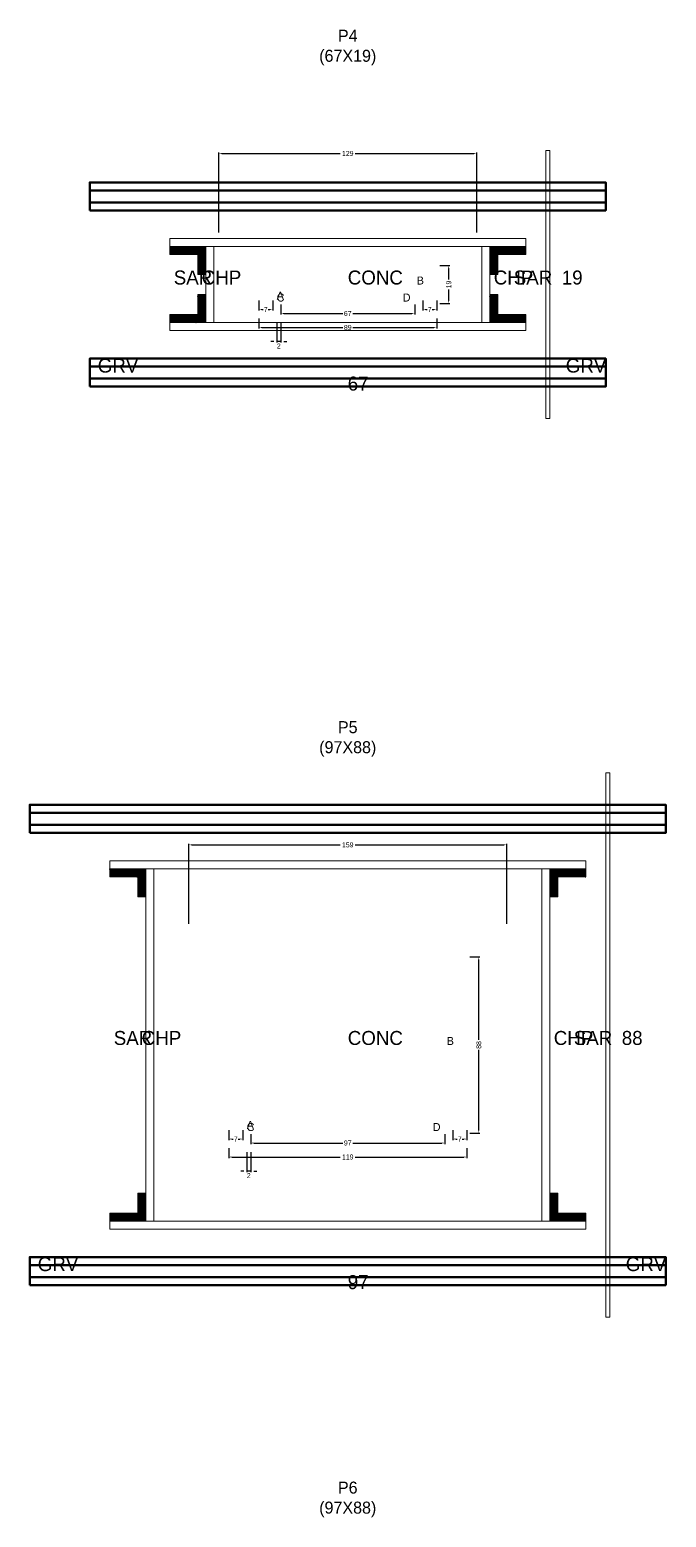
# Model space of a CAD drawing. Header units: centimetres. Extents: x -10500 to 4141, y -7986 to 295.
# Drawn here: x -159 to 159, y -1616 to -873 of the extents above; entities that cross this region are included whole.
import ezdxf

# ---------------------------------------------------------------- set-up
doc = ezdxf.new("R2010")
doc.units = ezdxf.units.CM
for name, color, linetype in [('COTA', 241, 'Continuous'), ('GRAVATA', 224, 'Continuous'), ('Hachura', 251, 'Continuous'), ('NOMENCLATURA', 7, 'Continuous'), ('SARRAFO', 251, 'Continuous'), ('Texto Seção', 7, 'Continuous')]:
    doc.layers.add(name, color=color, linetype=linetype)
doc.dimstyles.new('cotax2', dxfattribs={"dimtxt": 2.5, "dimasz": 1.5, "dimexe": 0.5, "dimexo": 0.5, "dimgap": 0.5, "dimtad": 1, "dimcen": 2.5, "dimazin": 3, "dimtfac": 1, "dimtmove": 0, "dimatfit": 3})

# ---------------------------------------------------------------- blocks, each defined once
blk = doc.blocks.new('_CLOSEDFILLED')
at = {"color": 0, "linetype": 'BYBLOCK'}
blk.add_solid([(-1, 0.16), (0, 0), (-1, -0.16)], dxfattribs=at)
blk = doc.blocks.new('*D92')
for p, q in [((-44.5, -1017), (-44.5, -1022)), ((44.5, -1017), (44.5, -1022)), ((-43, -1021.5), (-2.5, -1021.5)), ((2.5, -1021.5), (43, -1021.5))]:
    blk.add_line(p, q)
at = {"layer": 'Defpoints'}
for p in [(-44.5, -1016.5), (44.5, -1016.5), (-44.5, -1021.5)]:
    blk.add_point(p, dxfattribs=at)
at = {"layer": 'COTA', "xscale": 1.5, "yscale": 1.5, "rotation": 180}
blk.add_blockref('_CLOSEDFILLED', (-44.5, -1021.5), dxfattribs=at)
at = {"layer": 'COTA', "xscale": 1.5, "yscale": 1.5}
blk.add_blockref('_CLOSEDFILLED', (44.5, -1021.5), dxfattribs=at)
at = {"layer": 'COTA', "insert": (0, -1021.5), "char_height": 2.5, "attachment_point": 5}
blk.add_mtext('89', dxfattribs=at)
blk = doc.blocks.new('*D93')
for p, q in [((-33.5, -1010), (-33.5, -1015)), ((33.5, -1010), (33.5, -1015)), ((-32, -1014.5), (-2.5, -1014.5)), ((2.5, -1014.5), (32, -1014.5))]:
    blk.add_line(p, q)
at = {"layer": 'Defpoints'}
for p in [(-33.5, -1009.5), (33.5, -1009.5), (-33.5, -1014.5)]:
    blk.add_point(p, dxfattribs=at)
at = {"layer": 'COTA', "xscale": 1.5, "yscale": 1.5, "rotation": 180}
blk.add_blockref('_CLOSEDFILLED', (-33.5, -1014.5), dxfattribs=at)
at = {"layer": 'COTA', "xscale": 1.5, "yscale": 1.5}
blk.add_blockref('_CLOSEDFILLED', (33.5, -1014.5), dxfattribs=at)
at = {"layer": 'COTA', "insert": (0, -1014.5), "char_height": 2.5, "attachment_point": 5}
blk.add_mtext('67', dxfattribs=at)
blk = doc.blocks.new('*D94')
for p, q in [((46, -990.5), (51, -990.5)), ((50.5, -997.5), (50.5, -992)), ((50.5, -1008), (50.5, -1002.5)), ((46, -1009.5), (51, -1009.5))]:
    blk.add_line(p, q)
at = {"layer": 'Defpoints'}
for p in [(45.5, -990.5), (45.5, -1009.5), (50.5, -1009.5)]:
    blk.add_point(p, dxfattribs=at)
at = {"layer": 'COTA', "xscale": 1.5, "yscale": 1.5}
for p, rotation in [((50.5, -990.5), 90), ((50.5, -1009.5), 270)]:
    blk.add_blockref('_CLOSEDFILLED', p, dxfattribs=dict(at, rotation=rotation))
at = {"layer": 'COTA', "insert": (50.5, -1000), "char_height": 2.5, "attachment_point": 5, "rotation": 90}
blk.add_mtext('19', dxfattribs=at)
blk = doc.blocks.new('*D95')
for p, q in [((-44.5, -1008), (-44.5, -1013)), ((-37.5, -1008), (-37.5, -1013)), ((-43, -1012.5), (-42.25, -1012.5)), ((-39.75, -1012.5), (-39, -1012.5))]:
    blk.add_line(p, q)
at = {"layer": 'Defpoints'}
for p in [(-44.5, -1007.5), (-37.5, -1007.5), (-44.5, -1012.5)]:
    blk.add_point(p, dxfattribs=at)
at = {"layer": 'COTA', "xscale": 1.5, "yscale": 1.5, "rotation": 180}
blk.add_blockref('_CLOSEDFILLED', (-44.5, -1012.5), dxfattribs=at)
at = {"layer": 'COTA', "xscale": 1.5, "yscale": 1.5}
blk.add_blockref('_CLOSEDFILLED', (-37.5, -1012.5), dxfattribs=at)
at = {"layer": 'COTA', "insert": (-41, -1012.5), "char_height": 2.5, "attachment_point": 5}
blk.add_mtext('7', dxfattribs=at)
blk = doc.blocks.new('*D96')
for p, q in [((37.5, -1008), (37.5, -1013)), ((44.5, -1008), (44.5, -1013)), ((39, -1012.5), (39.75, -1012.5)), ((42.25, -1012.5), (43, -1012.5))]:
    blk.add_line(p, q)
at = {"layer": 'Defpoints'}
for p in [(37.5, -1007.5), (44.5, -1007.5), (37.5, -1012.5)]:
    blk.add_point(p, dxfattribs=at)
at = {"layer": 'COTA', "xscale": 1.5, "yscale": 1.5, "rotation": 180}
blk.add_blockref('_CLOSEDFILLED', (37.5, -1012.5), dxfattribs=at)
at = {"layer": 'COTA', "xscale": 1.5, "yscale": 1.5}
blk.add_blockref('_CLOSEDFILLED', (44.5, -1012.5), dxfattribs=at)
at = {"layer": 'COTA', "insert": (41, -1012.5), "char_height": 2.5, "attachment_point": 5}
blk.add_mtext('7', dxfattribs=at)
blk = doc.blocks.new('*D97')
for p, q in [((-64.5, -974), (-64.5, -934)), ((-63, -934.5), (-3.75, -934.5)), ((3.75, -934.5), (63, -934.5)), ((64.5, -974), (64.5, -934))]:
    blk.add_line(p, q)
at = {"layer": 'Defpoints'}
for p in [(-64.5, -934.5), (-64.5, -974.5), (64.5, -974.5)]:
    blk.add_point(p, dxfattribs=at)
at = {"layer": 'COTA', "xscale": 1.5, "yscale": 1.5, "rotation": 180}
blk.add_blockref('_CLOSEDFILLED', (-64.5, -934.5), dxfattribs=at)
at = {"layer": 'COTA', "xscale": 1.5, "yscale": 1.5}
blk.add_blockref('_CLOSEDFILLED', (64.5, -934.5), dxfattribs=at)
at = {"layer": 'COTA', "insert": (0, -934.5), "char_height": 2.5, "attachment_point": 5}
blk.add_mtext('129', dxfattribs=at)
blk = doc.blocks.new('*D118')
for p, q in [((-59.5, -1431.5), (-59.5, -1436.5)), ((59.5, -1431.5), (59.5, -1436.5)), ((-58, -1436), (-3.75, -1436)), ((3.75, -1436), (58, -1436))]:
    blk.add_line(p, q)
at = {"layer": 'Defpoints'}
for p in [(-59.5, -1431), (59.5, -1431), (-59.5, -1436)]:
    blk.add_point(p, dxfattribs=at)
at = {"layer": 'COTA', "xscale": 1.5, "yscale": 1.5, "rotation": 180}
blk.add_blockref('_CLOSEDFILLED', (-59.5, -1436), dxfattribs=at)
at = {"layer": 'COTA', "xscale": 1.5, "yscale": 1.5}
blk.add_blockref('_CLOSEDFILLED', (59.5, -1436), dxfattribs=at)
at = {"layer": 'COTA', "insert": (0, -1436), "char_height": 2.5, "attachment_point": 5}
blk.add_mtext('119', dxfattribs=at)
blk = doc.blocks.new('*D119')
for p, q in [((-48.5, -1424.5), (-48.5, -1429.5)), ((48.5, -1424.5), (48.5, -1429.5)), ((-47, -1429), (-2.5, -1429)), ((2.5, -1429), (47, -1429))]:
    blk.add_line(p, q)
at = {"layer": 'Defpoints'}
for p in [(-48.5, -1424), (48.5, -1424), (-48.5, -1429)]:
    blk.add_point(p, dxfattribs=at)
at = {"layer": 'COTA', "xscale": 1.5, "yscale": 1.5, "rotation": 180}
blk.add_blockref('_CLOSEDFILLED', (-48.5, -1429), dxfattribs=at)
at = {"layer": 'COTA', "xscale": 1.5, "yscale": 1.5}
blk.add_blockref('_CLOSEDFILLED', (48.5, -1429), dxfattribs=at)
at = {"layer": 'COTA', "insert": (0, -1429), "char_height": 2.5, "attachment_point": 5}
blk.add_mtext('97', dxfattribs=at)
blk = doc.blocks.new('*D120')
for p, q in [((61, -1336), (66, -1336)), ((65.5, -1377.5), (65.5, -1337.5)), ((65.5, -1422.5), (65.5, -1382.5)), ((61, -1424), (66, -1424))]:
    blk.add_line(p, q)
at = {"layer": 'Defpoints'}
for p in [(60.5, -1336), (60.5, -1424), (65.5, -1424)]:
    blk.add_point(p, dxfattribs=at)
at = {"layer": 'COTA', "xscale": 1.5, "yscale": 1.5}
for p, rotation in [((65.5, -1336), 90), ((65.5, -1424), 270)]:
    blk.add_blockref('_CLOSEDFILLED', p, dxfattribs=dict(at, rotation=rotation))
at = {"layer": 'COTA', "insert": (65.5, -1380), "char_height": 2.5, "attachment_point": 5, "rotation": 90}
blk.add_mtext('88', dxfattribs=at)
blk = doc.blocks.new('*D121')
for p, q in [((-59.5, -1422.5), (-59.5, -1427.5)), ((-58, -1427), (-57.25, -1427)), ((-54.75, -1427), (-54, -1427)), ((-52.5, -1422.5), (-52.5, -1427.5))]:
    blk.add_line(p, q)
at = {"layer": 'Defpoints'}
for p in [(-59.5, -1422), (-59.5, -1427), (-52.5, -1422)]:
    blk.add_point(p, dxfattribs=at)
at = {"layer": 'COTA', "xscale": 1.5, "yscale": 1.5, "rotation": 180}
blk.add_blockref('_CLOSEDFILLED', (-59.5, -1427), dxfattribs=at)
at = {"layer": 'COTA', "xscale": 1.5, "yscale": 1.5}
blk.add_blockref('_CLOSEDFILLED', (-52.5, -1427), dxfattribs=at)
at = {"layer": 'COTA', "insert": (-56, -1427), "char_height": 2.5, "attachment_point": 5}
blk.add_mtext('7', dxfattribs=at)
blk = doc.blocks.new('*D122')
for p, q in [((52.5, -1422.5), (52.5, -1427.5)), ((54, -1427), (54.75, -1427)), ((57.25, -1427), (58, -1427)), ((59.5, -1422.5), (59.5, -1427.5))]:
    blk.add_line(p, q)
at = {"layer": 'Defpoints'}
for p in [(52.5, -1422), (52.5, -1427), (59.5, -1422)]:
    blk.add_point(p, dxfattribs=at)
at = {"layer": 'COTA', "xscale": 1.5, "yscale": 1.5, "rotation": 180}
blk.add_blockref('_CLOSEDFILLED', (52.5, -1427), dxfattribs=at)
at = {"layer": 'COTA', "xscale": 1.5, "yscale": 1.5}
blk.add_blockref('_CLOSEDFILLED', (59.5, -1427), dxfattribs=at)
at = {"layer": 'COTA', "insert": (56, -1427), "char_height": 2.5, "attachment_point": 5}
blk.add_mtext('7', dxfattribs=at)
blk = doc.blocks.new('*D123')
for p, q in [((-79.5, -1319.5), (-79.5, -1279.5)), ((-78, -1280), (-3.75, -1280)), ((3.75, -1280), (78, -1280)), ((79.5, -1319.5), (79.5, -1279.5))]:
    blk.add_line(p, q)
at = {"layer": 'Defpoints'}
for p in [(-79.5, -1280), (-79.5, -1320), (79.5, -1320)]:
    blk.add_point(p, dxfattribs=at)
at = {"layer": 'COTA', "xscale": 1.5, "yscale": 1.5, "rotation": 180}
blk.add_blockref('_CLOSEDFILLED', (-79.5, -1280), dxfattribs=at)
at = {"layer": 'COTA', "xscale": 1.5, "yscale": 1.5}
blk.add_blockref('_CLOSEDFILLED', (79.5, -1280), dxfattribs=at)
at = {"layer": 'COTA', "insert": (0, -1280), "char_height": 2.5, "attachment_point": 5}
blk.add_mtext('159', dxfattribs=at)

msp = doc.modelspace()

# ---------------------------------------------------------------- hatches: boundary and pattern name
at = {"layer": 'SARRAFO'}
h = msp.add_hatch(dxfattribs=at)
h.set_pattern_fill('SOLID', scale=2)
h.paths.add_polyline_path([(-89, -985), (-75, -985), (-75, -981), (-89, -981)])
h = msp.add_hatch(dxfattribs=at)
h.set_pattern_fill('SOLID', scale=2)
h.paths.add_polyline_path([(-75, -995), (-71, -995), (-71, -981), (-75, -981)])
h = msp.add_hatch(dxfattribs=at)
h.set_pattern_fill('SOLID', scale=2)
h.paths.add_polyline_path([(71, -995), (75, -995), (75, -981), (71, -981)])
h = msp.add_hatch(dxfattribs=at)
h.set_pattern_fill('SOLID', scale=2)
h.paths.add_polyline_path([(75, -985), (89, -985), (89, -981), (75, -981)])
h = msp.add_hatch(dxfattribs=at)
h.set_pattern_fill('SOLID', scale=2)
h.paths.add_polyline_path([(-75, -1019), (-71, -1019), (-71, -1005), (-75, -1005)])
h = msp.add_hatch(dxfattribs=at)
h.set_pattern_fill('SOLID', scale=2)
h.paths.add_polyline_path([(71, -1019), (75, -1019), (75, -1005), (71, -1005)])
h = msp.add_hatch(dxfattribs=at)
h.set_pattern_fill('SOLID', scale=2)
h.paths.add_polyline_path([(-89, -1019), (-75, -1019), (-75, -1015), (-89, -1015)])
h = msp.add_hatch(dxfattribs=at)
h.set_pattern_fill('SOLID', scale=2)
h.paths.add_polyline_path([(75, -1019), (89, -1019), (89, -1015), (75, -1015)])
h = msp.add_hatch(dxfattribs=at)
h.set_pattern_fill('SOLID', scale=2)
h.paths.add_polyline_path([(-119, -1296), (-105, -1296), (-105, -1292), (-119, -1292)])
h = msp.add_hatch(dxfattribs=at)
h.set_pattern_fill('SOLID', scale=2)
h.paths.add_polyline_path([(-105, -1306), (-101, -1306), (-101, -1292), (-105, -1292)])
h = msp.add_hatch(dxfattribs=at)
h.set_pattern_fill('SOLID', scale=2)
h.paths.add_polyline_path([(101, -1306), (105, -1306), (105, -1292), (101, -1292)])
h = msp.add_hatch(dxfattribs=at)
h.set_pattern_fill('SOLID', scale=2)
h.paths.add_polyline_path([(105, -1296), (119, -1296), (119, -1292), (105, -1292)])
h = msp.add_hatch(dxfattribs=at)
h.set_pattern_fill('SOLID', scale=2)
h.paths.add_polyline_path([(-105, -1468), (-101, -1468), (-101, -1454), (-105, -1454)])
h = msp.add_hatch(dxfattribs=at)
h.set_pattern_fill('SOLID', scale=2)
h.paths.add_polyline_path([(101, -1468), (105, -1468), (105, -1454), (101, -1454)])
h = msp.add_hatch(dxfattribs=at)
h.set_pattern_fill('SOLID', scale=2)
h.paths.add_polyline_path([(-119, -1468), (-105, -1468), (-105, -1464), (-119, -1464)])
h = msp.add_hatch(dxfattribs=at)
h.set_pattern_fill('SOLID', scale=2)
h.paths.add_polyline_path([(105, -1468), (119, -1468), (119, -1464), (105, -1464)])

# ---------------------------------------------------------------- linework, layer by layer
at = {"layer": 'GRAVATA', "lineweight": 50}
for points in [[(-129, -963), (129, -963), (129, -949), (-129, -949)], [(-129, -959), (129, -959), (129, -953), (-129, -953)], [(-129, -1051), (129, -1051), (129, -1037), (-129, -1037)], [(-129, -1047), (129, -1047), (129, -1041), (-129, -1041)], [(-159, -1274), (159, -1274), (159, -1260), (-159, -1260)], [(-159, -1270), (159, -1270), (159, -1264), (-159, -1264)], [(-159, -1500), (159, -1500), (159, -1486), (-159, -1486)], [(-159, -1496), (159, -1496), (159, -1490), (-159, -1490)]]:
    msp.add_lwpolyline(points, close=True, dxfattribs=at)
at = {"layer": 'Hachura', "lineweight": 13}
for points in [[(99, -1067), (101, -1067), (101, -933), (99, -933)], [(129, -1516), (131, -1516), (131, -1244), (129, -1244)]]:
    msp.add_lwpolyline(points, close=True, dxfattribs=at)
at = {"layer": 'Hachura', "lineweight": 18}
for points in [[(-89, -981), (89, -981), (89, -977), (-89, -977)], [(-71, -1019), (-67, -1019), (-67, -981), (-71, -981)], [(67, -1019), (71, -1019), (71, -981), (67, -981)], [(-89, -1023), (89, -1023), (89, -1019), (-89, -1019)], [(-119, -1292), (119, -1292), (119, -1288), (-119, -1288)], [(-101, -1468), (-97, -1468), (-97, -1292), (-101, -1292)], [(97, -1468), (101, -1468), (101, -1292), (97, -1292)], [(-119, -1472), (119, -1472), (119, -1468), (-119, -1468)]]:
    msp.add_lwpolyline(points, close=True, dxfattribs=at)
at = {"layer": 'SARRAFO', "lineweight": 13}
for points in [[(-89, -985), (-75, -985), (-75, -981), (-89, -981)], [(-75, -995), (-71, -995), (-71, -981), (-75, -981)], [(71, -995), (75, -995), (75, -981), (71, -981)], [(75, -985), (89, -985), (89, -981), (75, -981)], [(-75, -1019), (-71, -1019), (-71, -1005), (-75, -1005)], [(71, -1019), (75, -1019), (75, -1005), (71, -1005)], [(-89, -1019), (-75, -1019), (-75, -1015), (-89, -1015)], [(75, -1019), (89, -1019), (89, -1015), (75, -1015)], [(-119, -1296), (-105, -1296), (-105, -1292), (-119, -1292)], [(-105, -1306), (-101, -1306), (-101, -1292), (-105, -1292)], [(101, -1306), (105, -1306), (105, -1292), (101, -1292)], [(105, -1296), (119, -1296), (119, -1292), (105, -1292)], [(-105, -1468), (-101, -1468), (-101, -1454), (-105, -1454)], [(101, -1468), (105, -1468), (105, -1454), (101, -1454)], [(-119, -1468), (-105, -1468), (-105, -1464), (-119, -1464)], [(105, -1468), (119, -1468), (119, -1464), (105, -1464)]]:
    msp.add_lwpolyline(points, close=True, dxfattribs=at)

# ---------------------------------------------------------------- texts
at = {"layer": 'NOMENCLATURA'}
for s, p in [('B', (34.5, -1000)), ('A', (-35.5, -1007.5)), ('C', (-35.5, -1008.5)), ('D', (27.5, -1008.5)), ('B', (49.5, -1380)), ('A', (-50.5, -1422)), ('C', (-50.5, -1423)), ('D', (42.5, -1423))]:
    msp.add_text(s, height=4, dxfattribs=at).set_placement(p)
at = {"layer": 'NOMENCLATURA', "char_height": 6, "attachment_point": 8}
for s, insert in [('P4\\P(67X19)', (0, -890.5)), ('P5\\P(97X88)', (0, -1236)), ('P6\\P(97X88)', (0, -1616))]:
    msp.add_mtext(s, dxfattribs=dict(at, insert=insert))
at = {"layer": 'Texto Seção'}
for s, p in [('SAR', (-87, -1000)), ('CHP', (-73, -1000)), ('CONC', (0, -1000)), ('CHP', (73, -1000)), ('SAR', (83, -1000)), ('19', (107, -1000)), ('GRV', (-125, -1044)), ('GRV', (109, -1044)), ('67', (0, -1053)), ('SAR', (-117, -1380)), ('CHP', (-103, -1380)), ('CONC', (0, -1380)), ('CHP', (103, -1380)), ('SAR', (113, -1380)), ('88', (137, -1380)), ('GRV', (-155, -1493)), ('GRV', (139, -1493)), ('97', (0, -1502))]:
    msp.add_text(s, height=7, dxfattribs=at).set_placement(p)

# ---------------------------------------------------------------- dimensions: what is measured, and where the dimension line sits
at = {"layer": 'COTA'}
for base, p1, p2, picture, middle in [((-64.5, -934.5), (-64.5, -974.5), (64.5, -974.5), '*D97', (0, -934.5)), ((-44.5, -1012.5), (-44.5, -1007.5), (-37.5, -1007.5), '*D95', (-41, -1012.5)), ((-33.5, -1014.5), (-33.5, -1009.5), (33.5, -1009.5), '*D93', (0, -1014.5)), ((37.5, -1012.5), (37.5, -1007.5), (44.5, -1007.5), '*D96', (41, -1012.5)), ((-44.5, -1021.5), (-44.5, -1016.5), (44.5, -1016.5), '*D92', (0, -1021.5)), ((-79.5, -1280), (-79.5, -1320), (79.5, -1320), '*D123', (0, -1280)), ((-59.5, -1427), (-59.5, -1422), (-52.5, -1422), '*D121', (-56, -1427)), ((-48.5, -1429), (-48.5, -1424), (48.5, -1424), '*D119', (0, -1429)), ((52.5, -1427), (52.5, -1422), (59.5, -1422), '*D122', (56, -1427)), ((-59.5, -1436), (-59.5, -1431), (59.5, -1431), '*D118', (0, -1436))]:
    dim = msp.add_linear_dim(base=base, p1=p1, p2=p2, dimstyle='cotax2', dxfattribs=at)
    dim.commit()
    dim.dimension.update_dxf_attribs({"geometry": picture, "text_midpoint": middle})
for base, p1, p2, picture, middle in [((50.5, -1009.5), (45.5, -1009.5), (45.5, -990.5), '*D94', (50.5, -1000)), ((65.5, -1424), (60.5, -1424), (60.5, -1336), '*D120', (65.5, -1380))]:
    dim = msp.add_linear_dim(base=base, p1=p1, p2=p2, angle=90, dimstyle='cotax2', dxfattribs=at)
    dim.commit()
    dim.dimension.update_dxf_attribs({"geometry": picture, "text_midpoint": middle})
for base, p1, p2 in [((-33.5, -1028.5), (-33.5, -1018.5), (-35.5, -1018.5)), ((-48.5, -1443), (-48.5, -1433), (-50.5, -1433))]:
    msp.add_linear_dim(base=base, p1=p1, p2=p2, dimstyle='cotax2', dxfattribs=at).render()

doc.saveas('drawing.dxf')
